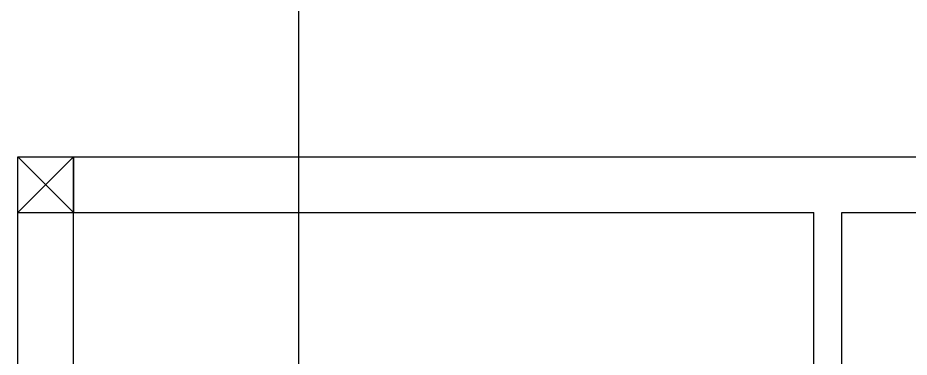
# Model space of a CAD drawing. Header units: millimetres. Extents: x 1251.1 to 1334.1, y 1577.6 to 1641.3.
# Drawn here: x 1298.446 to 1303.26, y 1619.369 to 1621.203 of the extents above; entities that cross this region are included whole.
import ezdxf

# ---------------------------------------------------------------- set-up
doc = ezdxf.new("R2010")
doc.units = ezdxf.units.MM
doc.linetypes.add('ACAD_ISO02W100', pattern=[15, 12, -3])
doc.layers.add('MURATURA', color=140, linetype='Continuous')

msp = doc.modelspace()

# ---------------------------------------------------------------- linework, layer by layer
at = {"layer": 'MURATURA', "linetype": 'ACAD_ISO02W100'}
for p, q in [((1299.9612, 1627.781), (1299.9612, 1606.633)), ((1298.4456, 1620.1513), (1298.7456, 1620.4513)), ((1298.7456, 1620.1513), (1298.4456, 1620.4513)), ((1298.7456, 1620.4513), (1298.7456, 1620.1513))]:
    msp.add_line(p, q, dxfattribs=at)
at = {"layer": 'MURATURA', "linetype": 'ACAD_ISO02W100', "ltscale": 0.07}
msp.add_line((1299.9612, 1627.781), (1299.9612, 1606.633), dxfattribs=at)
at = {"layer": 'MURATURA'}
for p, q in [((1298.4456, 1620.4513), (1311.4456, 1620.4513)), ((1298.4456, 1610.4513), (1298.4456, 1620.4513)), ((1298.7456, 1615.9689), (1298.7456, 1620.4513)), ((1298.4456, 1620.1513), (1302.7456, 1620.1513)), ((1302.7456, 1616.9032), (1302.7456, 1620.1513)), ((1302.8956, 1617.3073), (1302.8956, 1620.1513)), ((1302.8956, 1620.1513), (1305.0405, 1620.1513))]:
    msp.add_line(p, q, dxfattribs=at)

doc.saveas('drawing.dxf')
